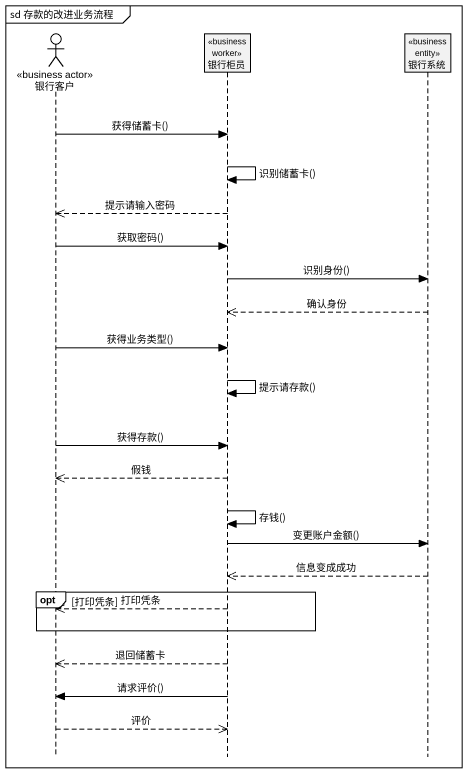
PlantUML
@startuml
mainframe sd 存款的改进业务流程
hide footbox
actor 银行客户 <<business actor>>
participant 银行柜员 <<business worker>>
participant 银行系统 <<business entity>>

银行客户 -> 银行柜员 : 获得储蓄卡()
银行柜员 -> 银行柜员 : 识别储蓄卡()
银行柜员 -->> 银行客户 : 提示请输入密码
银行客户 -> 银行柜员 : 获取密码()
银行柜员 -> 银行系统 : 识别身份()
银行系统 -->> 银行柜员 : 确认身份
银行客户 -> 银行柜员 : 获得业务类型()
银行柜员 -> 银行柜员 : 提示请存款()
银行客户 -> 银行柜员 : 获得存款()
银行柜员 -->> 银行客户 : 假钱
银行柜员 -> 银行柜员 : 存钱()
银行柜员 -> 银行系统 : 变更账户金额()
银行系统 -->> 银行柜员 : 信息变成成功
opt 打印凭条
  银行柜员 -->> 银行客户 : 打印凭条
end
银行柜员 -->> 银行客户 : 退回储蓄卡
银行柜员 -> 银行客户 : 请求评价()
银行客户 -->> 银行柜员 : 评价
@enduml
